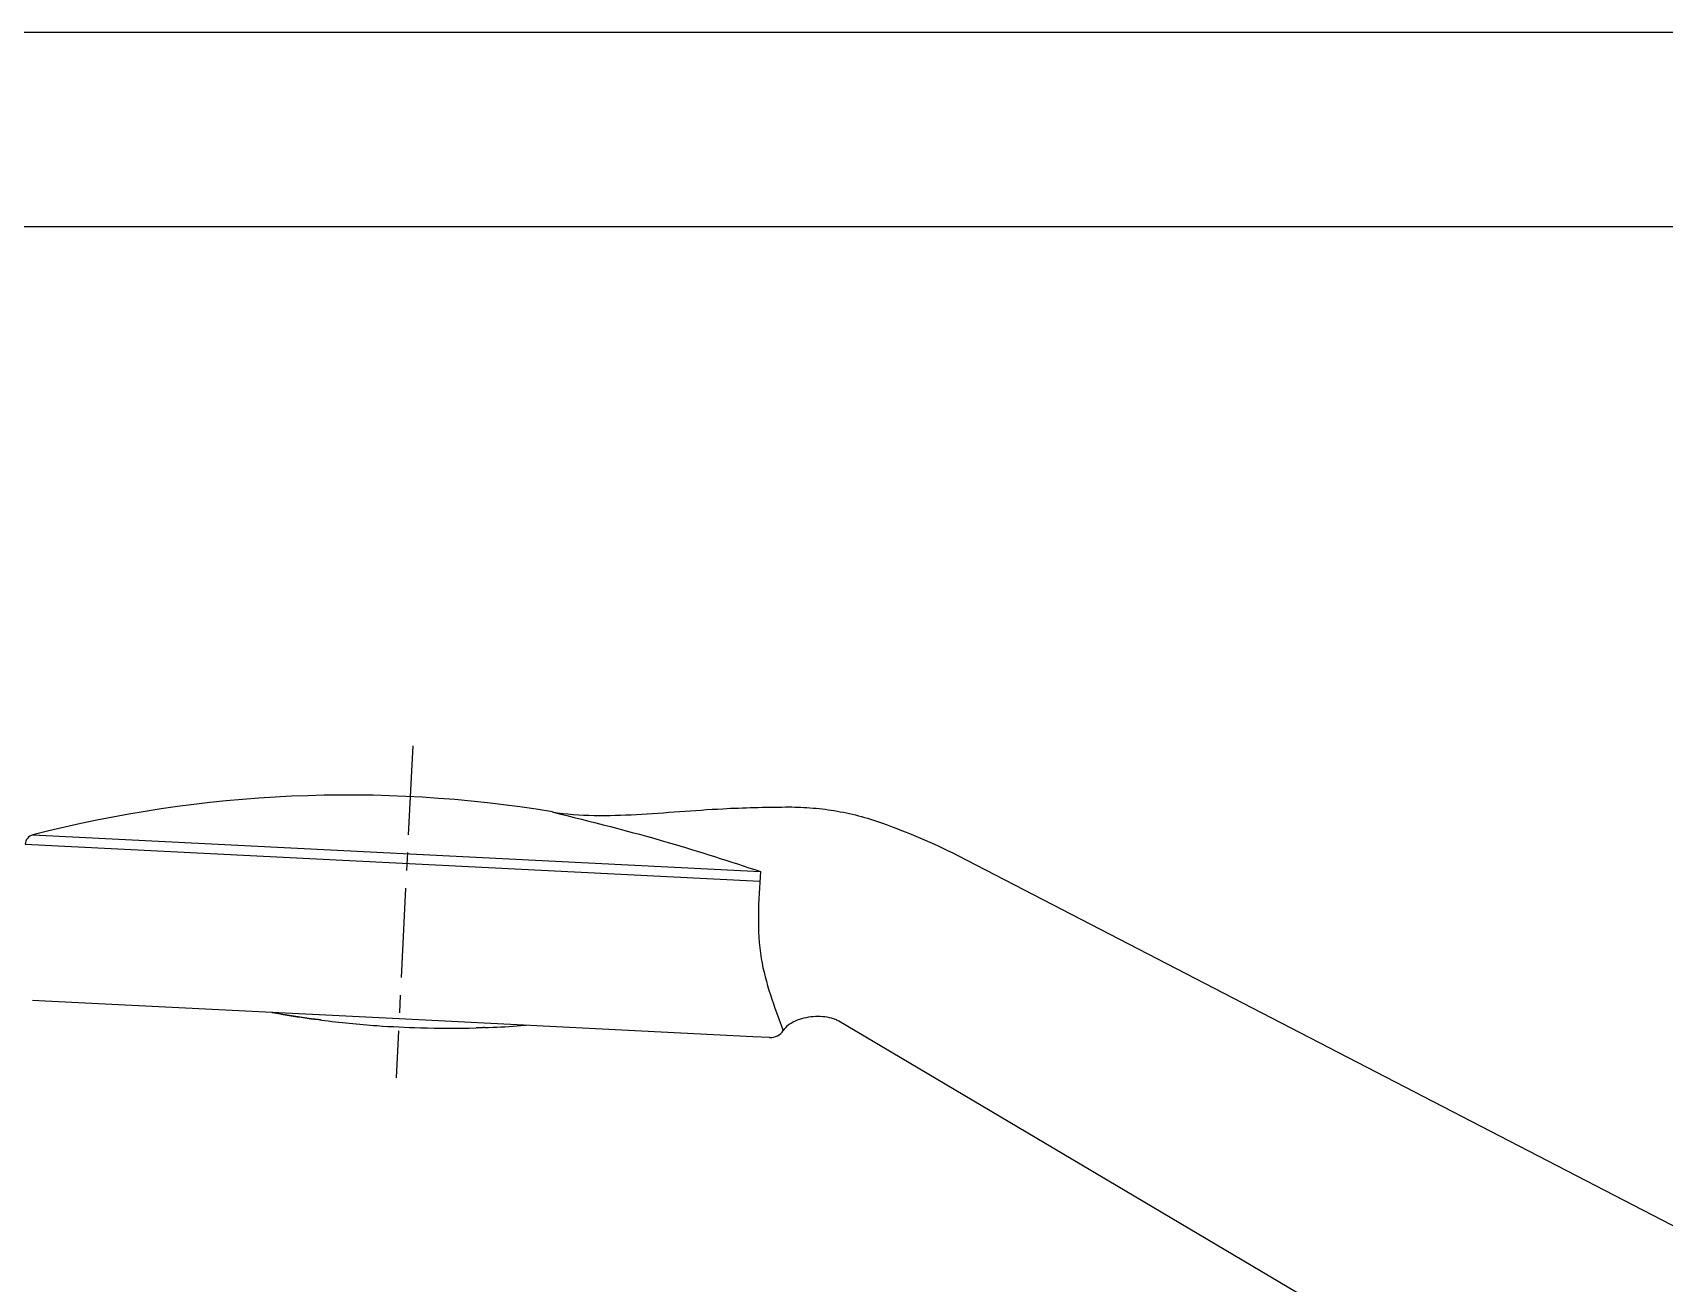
# Model space of a CAD drawing. Extents: x 12427 to 13021, y -5816 to -5396.
# Drawn here: x 12701.1 to 12861.2, y -5518.9 to -5396.2 of the extents above; entities that cross this region are included whole.
import ezdxf

# ---------------------------------------------------------------- set-up
doc = ezdxf.new("R2010")
doc.units = 0
doc.header["$LTSCALE"] = 7
doc.header["$MEASUREMENT"] = 0
doc.linetypes.add('CENTER', pattern=[2, 1.25, -0.25, 0.25, -0.25])
doc.layers.get('0').update_dxf_attribs({"color": 2, "linetype": 'CONTINUOUS'})
doc.layers.add('CL', color=1, linetype='CENTER')
doc.layers.add('DWG', color=7, linetype='CONTINUOUS')

# ---------------------------------------------------------------- blocks, each defined once
blk = doc.blocks.new('BORDER')
blk.add_line((1, 1), (0, 1))

msp = doc.modelspace()

# ---------------------------------------------------------------- linework, layer by layer
at = {"color": 4}
msp.add_line((12458.28, -5415.25), (13007.28, -5415.25), dxfattribs=at)
at = {"color": 7, "linetype": 'Continuous'}
for p, q in [((12791.81, -5476.94), (12886.02, -5525.69)), ((12724.65, -5492.37), (12724.58, -5492.36)), ((12728.63, -5493), (12725.46, -5492.52)), ((12873.1, -5548.22), (12780.2, -5493.22)), ((12773.41, -5494.81), (12771.76, -5494.73))]:
    msp.add_line(p, q, dxfattribs=at)
for centre, radius, start, end in [((12701.36, -5475.91), 1, 104.4651, 177.13), ((12741.97, -5394.9), 99, 259.8823, 259.9251), ((12741.97, -5394.9), 99, 260.4011, 262.2558), ((12741.97, -5394.9), 99, 262.7272, 265.9017), ((12741.97, -5394.9), 99, 265.9017, 268.3583), ((12741.97, -5394.9), 99, 268.3583, 271.5328), ((12741.97, -5394.9), 99, 272.0042, 273.8589), ((12741.97, -5394.9), 99, 274.3349, 274.3777), ((12773.48, -5493.31), 1.5, 267.1332, 327.2876)]:
    msp.add_arc(centre, radius, start, end, dxfattribs=at)
for points, start_tangent, end_tangent in [([(12752.08, -5472.68), (12760.33, -5472.93), (12768.81, -5472.37), (12774.97, -5472.2)], (0.986632, -0.162966), (0.99997, 0.007729)), ([(12774.97, -5472.2), (12777.36, -5472.28), (12779.74, -5472.56), (12782.12, -5473.06), (12784.48, -5473.79)], (0.99997, 0.007729), (0.940082, -0.340949)), ([(12784.48, -5473.79), (12791.81, -5476.94)], (0.939556, -0.342396), (0.888162, -0.45953)), ([(12725.46, -5492.52), (12725.43, -5492.51), (12725.37, -5492.5), (12725.26, -5492.48), (12725.13, -5492.46), (12724.99, -5492.43), (12724.85, -5492.41), (12724.74, -5492.39), (12724.67, -5492.38), (12724.65, -5492.37)], (-0.985304, 0.170811), (-0.985293, 0.170876)), ([(12780.2, -5493.22), (12780.04, -5493.13), (12779.86, -5493.05), (12779.48, -5492.92), (12778.61, -5492.78), (12776.75, -5492.92), (12775.9, -5493.21), (12775.2, -5493.63), (12774.74, -5494.12)], (-0.860525, 0.509408), (-0.540445, -0.841379)), ([(12729.43, -5493.1), (12729.41, -5493.1), (12729.34, -5493.09), (12729.24, -5493.08), (12729.11, -5493.06), (12728.97, -5493.04), (12728.83, -5493.03), (12728.72, -5493.01), (12728.65, -5493), (12728.63, -5493)], (-0.991428, 0.130656), (-0.991423, 0.130691)), ([(12745.43, -5493.84), (12745.4, -5493.84), (12745.33, -5493.84), (12745.22, -5493.85), (12745.08, -5493.85), (12744.94, -5493.86), (12744.81, -5493.86), (12744.71, -5493.86), (12744.64, -5493.87), (12744.61, -5493.87)], (-0.999523, -0.030879), (-0.999524, -0.030844)), ([(12749.45, -5493.62), (12749.42, -5493.62), (12749.33, -5493.63), (12749.19, -5493.64), (12749.03, -5493.65), (12748.88, -5493.66), (12748.75, -5493.67), (12748.66, -5493.67), (12748.63, -5493.68)], (-0.997442, -0.071476), (-0.997447, -0.07141))]:
    msp.add_spline(points, degree=3, dxfattribs=dict(at, start_tangent=start_tangent, end_tangent=end_tangent))
at = {"layer": 'CL'}
msp.add_line((12738.39, -5466.19), (12736.76, -5498.77), dxfattribs=at)
at = {"layer": 'DWG'}
for p, q in [((12701.11, -5474.94), (12772.5, -5478.52)), ((12700.36, -5475.86), (12772.44, -5479.48))]:
    msp.add_line(p, q, dxfattribs=at)
at = {"layer": 'DWG', "color": 7, "linetype": 'Continuous'}
for p, q in [((12702.33, -5491.25), (12701.09, -5491.18)), ((12737.05, -5492.99), (12702.33, -5491.25)), ((12771.76, -5494.73), (12737.05, -5492.99))]:
    msp.add_line(p, q, dxfattribs=at)
msp.add_arc((12731.96, -5594.53), 123.5, 80.6209, 104.4657, dxfattribs=at)
at = {"layer": 'DWG'}
for points in [[(12752.08, -5472.68), (12763.46, -5475.68), (12772.5, -5478.52)], [(12772.5, -5478.52), (12772.58, -5487.07), (12774.74, -5494.12)]]:
    msp.add_spline(points, degree=3, dxfattribs=at)

# ---------------------------------------------------------------- block references
at = {"xscale": 594, "yscale": 420, "zscale": 594}
msp.add_blockref('BORDER', (12427.28, -5816.25), dxfattribs=at)

doc.saveas('drawing.dxf')
